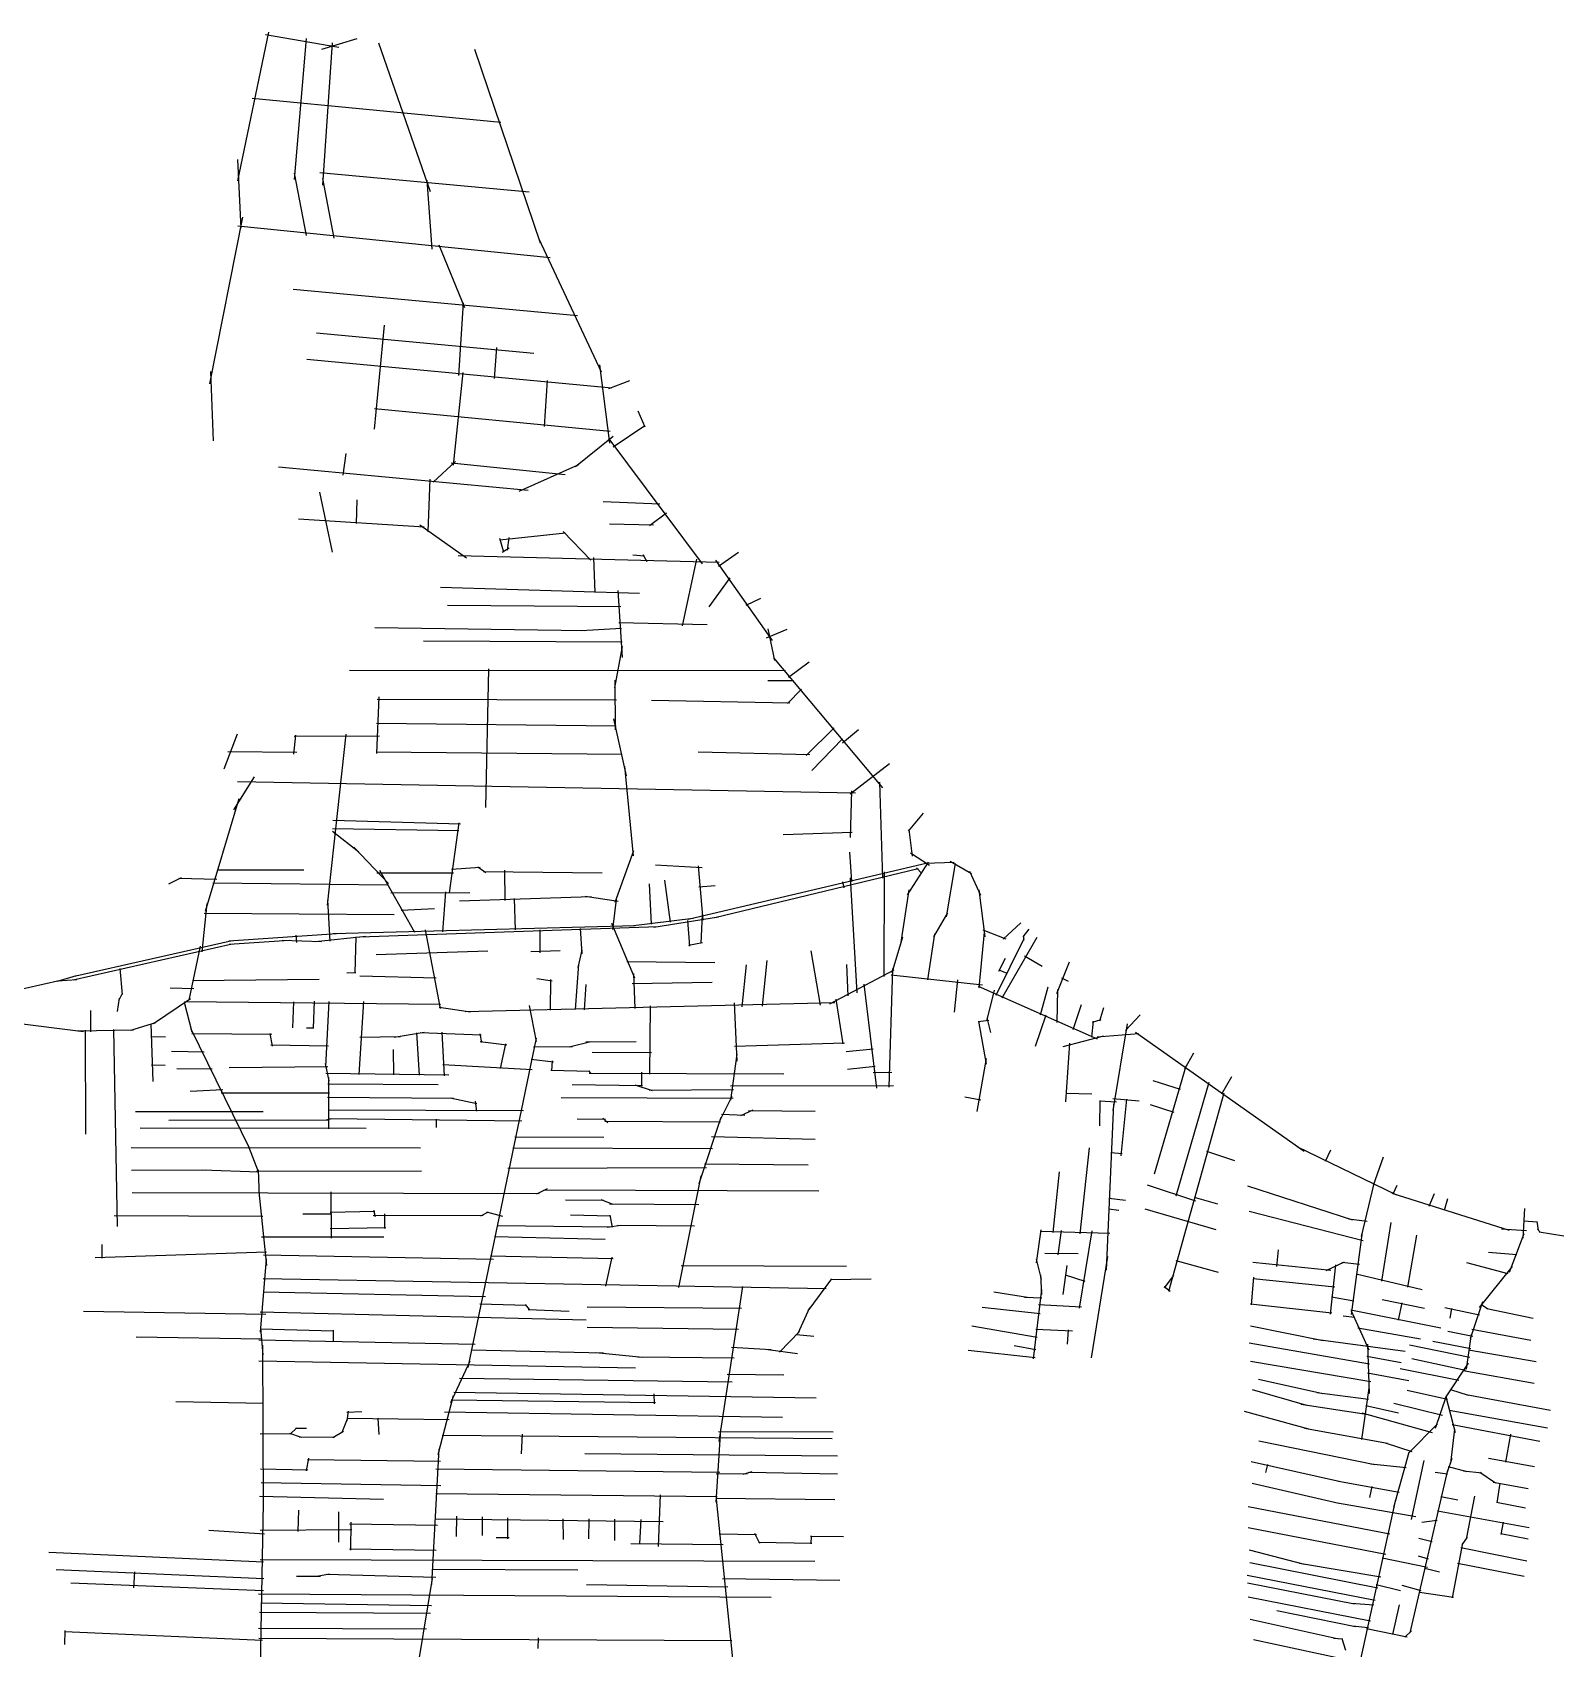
# Model space of a CAD drawing. Header units: inches. Extents: x 723419 to 759401, y 6910722 to 6968430.
# Drawn here: x 755512 to 759401, y 6960574 to 6964678 of the extents above; entities that cross this region are included whole.
import ezdxf

# ---------------------------------------------------------------- set-up
doc = ezdxf.new("R2010")
doc.units = ezdxf.units.IN
doc.header["$MEASUREMENT"] = 0

msp = doc.modelspace()

# ---------------------------------------------------------------- linework, layer by layer
for points in [[(756033.6457, 6964300.3118), (756113.1899, 6964677.7587)], [(756104.1606, 6964672.1858), (756290.5808, 6964639.9033)], [(756178.2716, 6964303.6978), (756208.4113, 6964662.2787)], [(756247.6071, 6964634.6387), (756337.3959, 6964661.9217)], [(756250.2353, 6964289.2886), (756274.8386, 6964651.4917)], [(756391.1979, 6964650.9753), (756522.2548, 6964273.7154)], [(756635.1843, 6964635.0568), (756802.0048, 6964143.5805)], [(756070.4527, 6964510.7284), (756701.7139, 6964450.0507)], [(756032.9518, 6964355.0196), (756042.056, 6964180.723)], [(756177.2072, 6964319.7782), (756207.8921, 6964161.9238)], [(756242.0439, 6964321.766), (756773.8875, 6964273.018)], [(756248.8831, 6964306.8841), (756277.6898, 6964155.214)], [(756513.7925, 6964302.8181), (756526.5494, 6964127.545)], [(755962.8644, 6963785.4849), (756046.4401, 6964208.8445)], [(756033.9202, 6964186.1991), (756827.1702, 6964105.7678)], [(756544.7415, 6964137.7961), (756609.7908, 6963979.2279)], [(756798.048, 6964153.1991), (756957.118, 6963816.0638)], [(756174.7663, 6964025.8317), (756896.8728, 6963958.5526)], [(756595.2657, 6963806.8165), (756607.5502, 6963990.7755)], [(756381.3666, 6963670.0591), (756406.8579, 6963934.2738)], [(756233.4859, 6963914.6708), (756785.5142, 6963863.24)], [(756685.5451, 6963798.4822), (756691.8194, 6963877.2309)], [(755964.5706, 6963817.009), (755971.3909, 6963640.6444)], [(756209.3124, 6963847.8952), (756983.7712, 6963774.8151)], [(756581.5222, 6963578.5723), (756606.4365, 6963814.2705)], [(756952.8902, 6963833.4051), (756978.2915, 6963635.0379)], [(756812.8338, 6963676.9733), (756820.0898, 6963793.3877)], [(756975.88, 6963773.5394), (757029.5888, 6963793.7043)], [(756381.5489, 6963722.3998), (756979.4453, 6963665.5098)], [(757050.175, 6963716.512), (757067.5235, 6963676.3393)], [(756891.7922, 6963575.4), (756987.3889, 6963652.5369)], [(756976.0302, 6963645.6908), (757213.3199, 6963328.6576)], [(756987.2744, 6963625.5884), (757067.6476, 6963679.1179)], [(756301.3084, 6963553.6222), (756308.9456, 6963608.1994)], [(756137.5846, 6963574.5631), (756771.2374, 6963515.3889)], [(756530.4403, 6963535.7795), (756586.8662, 6963588.326)], [(756576.2484, 6963584.4627), (756865.0424, 6963555.171)], [(756748.6212, 6963512.6663), (756900.2644, 6963580.1241)], [(756517.036, 6963409.3504), (756522.8767, 6963542.8703)], [(756241.5162, 6963510.4392), (756273.7925, 6963357.73)], [(756335.0104, 6963430.3778), (756336.866, 6963490.4236)], [(756962.0409, 6963486.3598), (757105.7703, 6963480.7061)], [(756188.4609, 6963442.6099), (756507.5308, 6963422.5933)], [(757079.7711, 6963425.5944), (757123.0289, 6963457.4262)], [(756496.5757, 6963427.6784), (756614.5562, 6963343.1691)], [(756699.0002, 6963389.1909), (756866.3766, 6963407.3404)], [(756860.4555, 6963410.298), (756930.1243, 6963337.5407)], [(756977.6416, 6963429.8109), (757089.4778, 6963427.2808)], [(756698.2549, 6963393.6581), (756708.688, 6963358.6657)], [(756704.9617, 6963358.1693), (756723.3913, 6963368.8094)], [(756718.6245, 6963362.6364), (756722.848, 6963394.8989)], [(757254.8559, 6963322.5986), (757305.1471, 6963357.9393)], [(756593.2995, 6963349.3744), (757256.131, 6963332.3022)], [(756937.1741, 6963344.7781), (756940.3718, 6963255.5162)], [(757037.4165, 6963350.9949), (757067.0476, 6963348.7605)], [(757062.5135, 6963351.7381), (757072.7779, 6963333.9593)], [(757162.98, 6963170.7034), (757200.0687, 6963340.5193)], [(757247.0776, 6963337.8567), (757390.8976, 6963133.3648)], [(757231.3125, 6963219.2531), (757283.9465, 6963293.0558)], [(756549.1602, 6963268.8554), (757053.766, 6963253.7627)], [(756999.3254, 6963260.316), (757009.9261, 6963090.4521)], [(757325.1273, 6963223.4935), (757361.9127, 6963240.7873)], [(756566.7496, 6963223.0425), (757006.2912, 6963219.5239)], [(756382.0559, 6963166.3698), (756914.3892, 6963158.8276)], [(756905.805, 6963158.6577), (757008.7028, 6963165.3393)], [(757001.7188, 6963179.3146), (757225.74, 6963173.8451)], [(757376.7156, 6963140.2231), (757428.9484, 6963162.805)], [(757379.7872, 6963163.0468), (757396.5262, 6963082.6255)], [(756505.7695, 6963132.6542), (757009.7669, 6963130.2948)], [(756991.0733, 6963013.4065), (757010.5502, 6963118.1308)], [(757394.1523, 6963089.416), (757671.195728, 6962759.47514)], [(757432.083, 6963040.1923), (757484.6186, 6963079.3011)], [(756317.3094, 6963058.6265), (757424.7741, 6963057.3394)], [(756663.611, 6962709.6724), (756671.4857, 6963061.7863)], [(756991.6881, 6963033.0997), (756992.305, 6962906.7508)], [(757379.937, 6963032.3309), (757444.868, 6963031.6586)], [(756387.0964, 6962846.9047), (756393.2443, 6962990.6263)], [(757429.9764, 6962973.4544), (757465.8829, 6963009.6643)], [(756388.192, 6962984.6868), (756995.4688, 6962983.1429)], [(757084.7414, 6962982.5103), (757435.7158, 6962975.1321)], [(756386.0066, 6962923.7729), (756994.9565, 6962916.6124)], [(756988.1091, 6962935.1274), (757020.6022, 6962790.324)], [(757477.5279, 6962841.9945), (757548.4913, 6962912.1149)], [(757569.6464, 6962874.2119), (757610.1401, 6962907.3193)], [(755999.0484, 6962807.4729), (756033.1141, 6962896.3571)], [(756176.4688, 6962845.2953), (756181.2005, 6962893.0469)], [(756177.4155, 6962890.683), (756394.1041, 6962891.1549)], [(756261.9479, 6962461.527), (756308.9428, 6962895.4103)], [(757491.6002, 6962803.248), (757569.8459, 6962884.0885)], [(756008.9845, 6962851.4422), (756183.5656, 6962850.0232)], [(756385.1413, 6962851.2583), (757009.8172, 6962845.3202)], [(757202.7958, 6962851.1074), (757487.0423, 6962844.3715)], [(756023.674663, 6962703.95236), (756076.441853, 6962787.27629)], [(757016.2859, 6962814.5991), (757038.1317, 6962586.8205)], [(757589.4616, 6962744.383), (757688.9415, 6962821.0426)], [(756033.446975, 6962776.03148), (757602.827258, 6962747.00001)], [(757589.8198, 6962633.2565), (757593.1678, 6962751.5215)], [(757663.631298, 6962773.51244), (757670.82798, 6962530.30695)], [(755951.797079, 6962446.70485), (756037.415733, 6962732.37514)], [(756275.320723, 6962677.47399), (756599.6082, 6962668.4836)], [(756571.4389, 6962492.5508), (756595.8855, 6962670.8351)], [(757737.301, 6962649.4088), (757775.2579, 6962695.5841)], [(756274.659263, 6962656.63801), (756595.542, 6962650.8768)], [(756274.659263, 6962649.36195), (756341.2545, 6962597.0151)], [(757418.771968, 6962641.46872), (757593.754868, 6962647.15742)], [(757737.7725, 6962654.1205), (757746.3585, 6962585.8326)], [(756328.8237, 6962608.5501), (756416.44551, 6962516.34103)], [(756992.370919, 6962468.9621), (757040.113, 6962600.1841)], [(757587.373045, 6962596.413), (757592.889465, 6962522.04837)], [(757742.07876, 6962594.75903), (757790.338857, 6962563.32647)], [(755981.5602, 6962551.4709), (756201.9243, 6962551.492)], [(756386.9472, 6962544.0694), (756582.0442, 6962544.0686)], [(756393.480015, 6962550.29433), (756482.831631, 6962392.99684)], [(756576.5277, 6962552.6771), (756649.0815, 6962558.1344)], [(756643.4478, 6962558.9872), (756663.9334, 6962544.8316)], [(756657.9584, 6962546.7076), (756959.7019, 6962543.4019)], [(756711.1915, 6962550.8687), (756712.2216, 6962473.613)], [(757094.7158, 6962563.9992), (757213.5717, 6962557.4662)], [(757177.39582, 6962426.38367), (757789.235542, 6962569.73557)], [(757202.966091, 6962561.11291), (757214.652989, 6962423.51032)], [(757244.986537, 6962430.19404), (757761.649146, 6962555.14906)], [(757675.272988, 6962280.75145), (757676.331324, 6962546.60532)], [(757734.776245, 6962487.92007), (757787.640101, 6962571.10523)], [(757757.636291, 6962556.81771), (757770.812568, 6962541.89518)], [(757778.416708, 6962568.60756), (757853.029357, 6962570.83007)], [(757833.3998, 6962432.3744), (757856.6069, 6962567.737)], [(757843.398504, 6962573.68757), (757897.267779, 6962542.04334)], [(757891.976102, 6962547.86419), (757919.783865, 6962486.79823)], [(755859.1501, 6962515.9923), (755890.8974, 6962532.0519)], [(755884.3109, 6962530.209), (755981.0003, 6962527.3126)], [(755970.2509, 6962518.0582), (756414.8048, 6962512.9228)], [(756554.454391, 6962393.9508), (756562.2802, 6962495.1124)], [(757079.0545, 6962516.0023), (757083.378279, 6962413.66184)], [(757117.3415, 6962525.4129), (757132.32331, 6962418.86247)], [(757204.987259, 6962508.01027), (757245.992559, 6962511.27637)], [(757569.422907, 6962520.83485), (757572.756664, 6962505.59482)], [(757588.90296, 6962530.94122), (757606.1414, 6962238.6669)], [(757718.0207, 6962361.4442), (757739.062504, 6962500.62009)], [(757915.762191, 6962500.45076), (757931.2629, 6962381.2143)], [(755943.242243, 6962343.31591), (755955.924588, 6962466.23114)], [(756262.078, 6962474.6841), (756267.3485, 6962370.0092)], [(756422.4059, 6962493.0082), (756623.2637, 6962493.82)], [(756597.0413, 6962472.4138), (756931.7235, 6962483.5899)], [(756735.6328, 6962478.301), (756738.536092, 6962399.29032)], [(756915.7319, 6962484.4098), (756999.5846, 6962472.0998)], [(756986.283444, 6962399.83735), (756996.319544, 6962483.19525)], [(755948.673029, 6962441.19688), (756431.168929, 6962438.05118)], [(756448.612394, 6962448.86241), (756533.449294, 6962453.41171)], [(756982.8496, 6962416.13921), (757041.178938, 6962277.38195)], [(757032.482302, 6962409.44876), (757190.133474, 6962428.74377)], [(757090.711655, 6962406.06113), (757254.42292, 6962432.28139)], [(757176.0645, 6962422.3363), (757181.0014, 6962357.7918)], [(757210.954774, 6962365.30598), (757214.335488, 6962437.16285)], [(757801.5678, 6962381.1802), (757837.3922, 6962442.2694)], [(757977.9909, 6962375.0812), (758022.2569, 6962417.1096)], [(755614.793858, 6962280.72427), (756019.887736, 6962372.22079)], [(756010.979336, 6962371.02259), (756296.942539, 6962390.80626)], [(756012.468695, 6962362.97193), (756164.82865, 6962372.80452)], [(756146.340853, 6962372.60609), (756246.485845, 6962369.59314)], [(756180.966392, 6962385.74473), (756183.083063, 6962367.22386)], [(756230.948742, 6962369.18031), (756358.982494, 6962382.94139)], [(756276.357914, 6962389.69501), (757042.91859, 6962410.21683)], [(756331.7692, 6962289.2689), (756334.5328, 6962381.1659)], [(756343.635816, 6962381.65125), (757101.429617, 6962407.44682)], [(756509.459384, 6962398.73469), (756548.1076, 6962198.9485)], [(756800.581008, 6962398.89344), (756800.7133, 6962340.94958)], [(756903.686594, 6962402.08471), (756907.2745, 6962338.4713)], [(757695.8425, 6962290.7651), (757722.5623, 6962381.6348)], [(757786.2901, 6962272.1195), (757804.4466, 6962388.836)], [(757916.5816, 6962251.6157), (757930.0677, 6962392.862)], [(757926.4063, 6962398.7661), (757984.7294, 6962376.4744)], [(757959.4506, 6962233.483), (758030.8225, 6962377.2853)], [(757975.3856, 6962226.4631), (758064.1096, 6962380.1294)], [(758028.0532, 6962381.604), (758043.5634, 6962400.978)], [(758029.1228, 6962383.8754), (758029.5237, 6962372.1173)], [(755616.137723, 6962271.64915), (756019.671108, 6962363.88474)], [(755910.7793, 6962220.8289), (755939.348409, 6962357.14321)], [(756385.022286, 6962336.17053), (756669.344105, 6962345.72201)], [(756778.110416, 6962344.14037), (756852.785616, 6962346.85147)], [(756898.7638, 6962303.2115), (756908.3539, 6962347.7149)], [(757178.8663, 6962359.9254), (757214.2306, 6962367.1265)], [(757489.2364, 6962345.6646), (757512.553, 6962207.4946)], [(758031.7704, 6962333.1679), (758076.7591, 6962307.0923)], [(755734.322374, 6962301.13301), (755740.6548, 6962235.1659)], [(756310.598, 6962290.1459), (756333.305, 6962290.8036)], [(756891.842, 6962196.3677), (756900.2815, 6962312.1081)], [(757021.998537, 6962318.38834), (757245.601737, 6962315.96394)], [(757314.8344, 6962203.7251), (757325.4701, 6962310.3176)], [(757366.0962, 6962204.9027), (757378.1486, 6962321.5392)], [(757537.8137, 6962211.3564), (757700.4754, 6962297.2898)], [(757579.9985, 6962311.0008), (757583.3594, 6962231.2658)], [(757688.1419, 6961999.4516), (757697.4265, 6962300.9366)], [(757966.2555, 6962297.2755), (757987.3271, 6962288.8336)], [(757966.6351, 6962294.4299), (757983.1513, 6962327.0589)], [(758114.0135, 6962237.6964), (758145.9202, 6962318.144)], [(755448.93071, 6962240.43862), (755584.093861, 6962270.82828)], [(755575.693888, 6962269.66305), (755625.08617, 6962272.95609)], [(755576.18213, 6962268.5163), (755624.534585, 6962283.27277)], [(755862.2547, 6962251.4353), (755922.0723, 6962249.7871)], [(755918.819981, 6962270.58529), (756240.910381, 6962274.13649)], [(756344.0822, 6962282.2785), (756538.0041, 6962276.8865)], [(756793.1221, 6962275.3985), (756832.2373, 6962269.88)], [(756828.4147, 6962194.7728), (756829.0929, 6962272.7924)], [(756914.2563, 6962195.9585), (756918.5605, 6962260.4628)], [(757035.519, 6962262.9631), (757238.5086, 6962266.4917)], [(757038.865235, 6962288.56197), (757042.5391, 6962199.5291)], [(757623.6332, 6962261.2266), (757656.2234, 6961997.4138)], [(757693.0858, 6962285.058), (757924.8665, 6962259.0529)], [(757854.3078, 6962190.3576), (757862.5473, 6962271.8713)], [(757914.4457, 6962256.3056), (758216.2129, 6962121.9698)], [(758072.8515, 6962183.098), (758091.9404, 6962254.6285)], [(758125.7437, 6962277.1609), (758142.6261, 6962268.6823)], [(755728.4217, 6962191.3309), (755733.3464, 6962225.9152)], [(755731.5424, 6962219.3691), (755740.9416, 6962238.2486)], [(755820.168151, 6962160.94645), (755913.9502, 6962224.5294)], [(755897.7753, 6962215.3845), (755917.0076, 6962139.6175)], [(755898.8583, 6962216.9124), (756548.3884, 6962209.9495)], [(756173.3168, 6962150.2702), (756175.9653, 6962216.4056)], [(756226.1945, 6962149.4141), (756229.0127, 6962217.4865)], [(756257.6096, 6962052.2539), (756265.7477, 6962216.7198)], [(756342.3197, 6962031.8211), (756353.7908, 6962216.7941)], [(756611.0511, 6962191.9994), (757550.3825, 6962214.1375)], [(757294.5217, 6962213.8228), (757301.1078, 6962065.6585)], [(757552.7441, 6962223.0233), (757570.8011, 6962109.19)], [(757936.9166, 6962170.4023), (757955.6105, 6962245.7893)], [(758114.5013, 6962163.4822), (758116.2354, 6962247.5823)], [(758155.3051, 6962145.8167), (758176.713, 6962209.5851)], [(755660.444165, 6962140.23747), (755661.1455, 6962193.9191)], [(756545.2485, 6962202.6784), (756625.16, 6962191.1469)], [(756773.6294, 6962206.7865), (756791.9929, 6962115.0699)], [(757080.5371, 6962032.1836), (757081.9776, 6962206.1229)], [(757913.7221, 6962166.0611), (757941.5145, 6962169.8302)], [(757915.1118, 6962167.4497), (757934.1681, 6962057.7466)], [(757936.3531, 6962175.1865), (757945.2859, 6962138.2881)], [(758059.8163, 6962103.5806), (758086.8854, 6962183.4152)], [(758202.6632, 6962126.189), (758206.7988, 6962167.5393)], [(758204.8884, 6962164.927), (758226.3044, 6962170.9554)], [(758222.9863, 6962167.8407), (758233.0281, 6962201.9963)], [(758288.0047, 6962143.6692), (758325.8393, 6962183.4902)], [(755460.340171, 6962163.91644), (755642.452463, 6962141.18997)], [(755627.837213, 6962142.22426), (755769.469225, 6962145.08999)], [(755646.685804, 6962144.25914), (755647.5037, 6961880.3244)], [(755718.263677, 6962145.71965), (755727.5921, 6961645.9256)], [(755762.404468, 6962144.00288), (755826.029668, 6962163.98138)], [(755812.9486, 6962128.1079), (755850.5657, 6962127.3143)], [(755813.3635, 6962160.6868), (755818.5248, 6962014.0136)], [(755914.4568, 6962147.5015), (756063.7681, 6961843.6188)], [(755917.0446, 6962136.0068), (756120.2086, 6962134.2806)], [(756115.2207, 6962136.1978), (756121.3595, 6962103.6069)], [(756208.0861, 6962149.938), (756227.3641, 6962150.0186)], [(756344.0022, 6962126.907), (756447.0671, 6962128.1305)], [(756431.3187, 6962126.7318), (756507.0863, 6962139.1465)], [(756488.0945, 6962137.6216), (756494.1488, 6962029.9516)], [(756496.9371, 6962138.6219), (756652.0468, 6962132.5183)], [(756552.4299, 6962138.9854), (756557.8803, 6962028.5006)], [(756648.8971, 6962134.7916), (756652.7465, 6962112.9341)], [(758130.0898, 6962102.9482), (758233.3409, 6962130.2639)], [(758216.3447, 6962127.5748), (758322.1972, 6962135.9319)], [(758257.1117, 6961940.3585), (758293.3413, 6962160.0843)], [(758313.9262, 6962139.2006), (758742.3724, 6961837.2191)], [(755865.9687, 6962090.7645), (755948.3199, 6962089.4961)], [(756117.7145, 6962106.6742), (756264.5546, 6962104.1222)], [(756428.2903, 6962094.8387), (756429.7648, 6962031.0711)], [(756618.864324, 6961287.77964), (756792.336, 6962124.1946)], [(756649.7718, 6962115.3821), (756717.2986, 6962106.7773)], [(756701.5044, 6962046.8596), (756714.3715, 6962109.8563)], [(756785.1392, 6962102.1444), (756883.997, 6962102.8496)], [(756875.1683, 6962101.5767), (756930.5288, 6962115.6892)], [(756917.9373, 6962114.4294), (757045.6779, 6962115.5789)], [(756933.5209, 6962088.5348), (757084.5657, 6962087.9592)], [(757295.2411, 6962103.4711), (757575.0742, 6962112.1905)], [(757579.0501, 6962090.3269), (757647.8461, 6962097.1315)], [(758136.5985, 6961962.4015), (758146.6707, 6962110.9391)], [(758438.6402, 6962045.6845), (758461.9229, 6962086.9233)], [(755814.84, 6962056.4094), (755849.4119, 6962055.2479)], [(755879.3034, 6962046.9117), (755969.2049, 6962045.9333)], [(756012.3412, 6962049.5426), (756262.6234, 6962052.3094)], [(756256.0644, 6962059.7773), (756265.1195, 6962015.6905)], [(756554.4581, 6962057.4212), (756781.2776, 6962044.7923)], [(756778.6312, 6962070.5356), (756835.7254, 6962063.5182)], [(756831.1509, 6962041.2006), (756833.4385, 6962066.3416)], [(757286.38, 6961966.3968), (757302.1148, 6962083.4591)], [(757582.1522, 6962044.8302), (757652.6066, 6962052.7614)], [(757911.5469, 6961937.7366), (757935.4091, 6962071.9095)], [(758362.3278, 6961779.6588), (758442.032, 6962053.5649)], [(756257.1374, 6962035.231), (756570.0422, 6962030.6272)], [(756262.4125, 6962008.2161), (756542.3942, 6962006.2002)], [(756264.3137, 6962024.3238), (756264.7258, 6961893.8966)], [(756828.9983, 6962042.9483), (756927.9044, 6962039.9567)], [(756882.8135, 6962005.9159), (757061.7173, 6962004.1286)], [(756924.2369, 6962041.1783), (756930.1966, 6962033.8485)], [(756926.3763, 6962035.3756), (757420.4811, 6962033.7807)], [(757041.8628, 6962005.5266), (757086.2908, 6961990.7772)], [(757060.343, 6962002.0282), (757060.4243, 6962037.248)], [(757284.8259, 6962002.7716), (757699.0722, 6962003.7443)], [(757647.6581, 6962037.0637), (757694.7826, 6962037.3282)], [(758357.9385, 6962016.7697), (758427.3176, 6961994.424)], [(758416.7902, 6961723.3543), (758500.9805, 6962011.9476)], [(758533.2726, 6961982.7416), (758558.0881, 6962026.9608)], [(755912.7675, 6961989.7576), (755995.6387, 6961993.5379)], [(755992.1474, 6961984.7364), (756266.9176, 6961985.27)], [(756261.4956, 6961974.167), (756582.1192, 6961971.265)], [(756573.5735, 6961972.2585), (756640.7018, 6961957.974)], [(756636.902, 6961963.5792), (756640.5206, 6961938.9887)], [(756855.1383, 6961973.0179), (757292.266, 6961971.8586)], [(757078.4125, 6961992.0727), (757292.6452, 6961993.311)], [(757258.0199, 6961913.9476), (757289.5936, 6961976.8047)], [(757880.0026, 6961975.3213), (757921.2533, 6961967.6425)], [(758136.7959, 6961984.6913), (758203.1029, 6961982.7593)], [(758222.5391, 6961964.571), (758265.1235, 6961961.9779)], [(758223.3016, 6961901.7305), (758224.218, 6961965.6387)], [(758256.0119, 6961970.4467), (758322.9474, 6961964.6958)], [(758277.4715, 6961825.484), (758291.6773, 6961969.1172)], [(758398.151, 6961481.4614), (758538.7009, 6961985.1046)], [(755774.4886, 6961937.405), (756098.1168, 6961937.6787)], [(756258.041, 6961916.341), (756272.4439, 6961920.2818)], [(756263.1306, 6961941.985), (756759.3634, 6961939.9965)], [(756960.7052, 6961921.0225), (756973.7286, 6961909.0286)], [(757205.7267, 6961755.0474), (757261.893, 6961923.6293)], [(757262.5646, 6961931.0988), (757321.8284, 6961928.7028)], [(757311.6636, 6961927.3612), (757342.9259, 6961942.4063)], [(757331.2459, 6961940.5647), (757500.0088, 6961938.9216)], [(758240.0038, 6961535.2787), (758258.9698, 6961957.3238)], [(758351.3482, 6961955.8964), (758411.1126, 6961935.8012)], [(755786.1436, 6961896.6415), (756360.1125, 6961895.6913)], [(755858.9816, 6961915.9972), (756262.7771, 6961916.9071)], [(756267.5572, 6961919.5964), (756754.9753, 6961914.442)], [(756538.415, 6961897.0519), (756538.4153, 6961918.2214)], [(756896.0975, 6961918.9813), (756967.3447, 6961918.4706)], [(756965.8123, 6961913.3668), (757260.1674, 6961911.3163)], [(755762.9177, 6961846.4521), (756497.9253, 6961845.9365)], [(756061.4017, 6961849.0308), (756085.9332, 6961785.5374)], [(756732.7443, 6961845.9003), (757239.4678, 6961844.2434)], [(756737.5636, 6961873.1511), (756963.2137, 6961872.8254)], [(757237.0647, 6961874.4265), (757500.2743, 6961867.5382)], [(758173.1397, 6961627.4608), (758196.9063, 6961845.2781)], [(758722.9934, 6961848.965), (758976.1256, 6961726.184)], [(758795.811, 6961811.7125), (758809.8527, 6961840.0248)], [(757219.006, 6961805.3075), (757482.7175, 6961802.4105)], [(758250.9916, 6961833.461), (758279.8547, 6961831.5332)], [(758493.739, 6961837.3859), (758564.7584, 6961813.2769)], [(758917.8129, 6961750.3101), (758943.7252, 6961822.86)], [(755763.7671, 6961788.7464), (755953.1845, 6961789.5573)], [(755944.1022, 6961789.6994), (756087.6591, 6961784.3824)], [(756081.7088, 6961786.5049), (756500.7219, 6961786.793)], [(756085.4254, 6961789.7643), (756088.2249, 6961721.1721)], [(756719.4837, 6961793.7346), (757224.137, 6961795.8011)], [(757154.3352, 6961491.0766), (757210.754, 6961774.0582)], [(758104.9818, 6961630.8137), (758120.542, 6961784.5631)], [(755765.6569, 6961731.9778), (756799.4625, 6961729.8229)], [(756087.1836, 6961733.7332), (756107.2335, 6961546.5921)], [(756270.1957, 6961734.035), (756270.6976, 6961616.4489)], [(756793.5861, 6961728.8253), (756820.1276, 6961741.9489)], [(756811.4796, 6961739.0323), (757509.5672, 6961736.1268)], [(758245.5844, 6961717.7806), (758288.592, 6961712.2307)], [(758343.3556, 6961751.5516), (758465.9095, 6961711.341)], [(758462.4258, 6961720.671), (758522.2077, 6961703.5425)], [(758598.3669, 6961748.8878), (758864.7165, 6961662.7631)], [(758887.9197, 6961620.4963), (758919.4033, 6961755.2429)], [(758964.894105, 6961730.47229), (759262.5174, 6961636.1267)], [(758967.941, 6961728.4716), (758977.8669, 6961751.0029)], [(759059.4427, 6961697.5781), (759072.7317, 6961729.8157)], [(759098.1724, 6961687.6183), (759106.4781, 6961717.1477)], [(756199.1062, 6961678.2623), (756272.6508, 6961678.3578)], [(756268.262, 6961682.1047), (756382.2483, 6961684.7802)], [(756377.5146, 6961673.63), (756657.1523, 6961674.5676)], [(756378.2754, 6961686.9764), (756382.9244, 6961671.0959)], [(756406.1383, 6961678.3139), (756406.4493, 6961640.3617)], [(756651.0174, 6961673.0724), (756670.9185, 6961682.9411)], [(756665.831, 6961682.6421), (756706.5311, 6961672.1749)], [(756865.9742, 6961713.7497), (756962.7015, 6961712.6509)], [(756879.061, 6961675.7213), (756980.68, 6961672.7533)], [(756955.618, 6961714.3594), (756986.0283, 6961702.1548)], [(756978.3341, 6961703.6194), (757204.7728, 6961701.8776)], [(756978.7072, 6961674.3868), (756984.8525, 6961644.3354)], [(758245.2668, 6961690.4232), (758271.5088, 6961687.3425)], [(758337.7156, 6961691.004), (758517.6212, 6961637.8393)], [(758602.3466, 6961684.6482), (758891.8812, 6961610.5772)], [(759298.1254, 6961616.111), (759302.2591, 6961691.09)], [(755719.8503, 6961673.4364), (756097.7479, 6961671.6262)], [(756268.5202, 6961640.9578), (756410.0068, 6961643.4459)], [(756693.0233, 6961648.0809), (756980.1164, 6961645.1142)], [(756972.0862, 6961644.2382), (757006.9017, 6961649.4929)], [(756998.923, 6961649.1306), (757193.5303, 6961647.3506)], [(758061.9744, 6961553.5649), (758073.9627, 6961637.4183)], [(758071.175, 6961634.0753), (758248.199, 6961628.7815)], [(758116.8837, 6961574.0027), (758126.1372, 6961635.2599)], [(758171.0734, 6961438.6775), (758203.6114, 6961634.5917)], [(758854.2525, 6961665.0288), (758901.6899, 6961659.626)], [(758939.4028, 6961506.6251), (758963.116, 6961656.3369)], [(759243.4415, 6961639.9393), (759306.3917, 6961635.491)], [(759299.2712, 6961659.9694), (759334.2605, 6961657.5689)], [(759333.2997, 6961658.3691), (759335.9417, 6961636.8462)], [(759334.5991, 6961639.2039), (759341.5648, 6961631.2828)], [(755689.611, 6961565.1379), (755689.6115, 6961600.1452)], [(756094.4094, 6961619.5541), (756404.6753, 6961619.4082)], [(756686.0355, 6961620.09), (756967.248, 6961613.7048)], [(758861.847, 6961422.1713), (758889.7724, 6961631.4376)], [(759005.6086, 6961491.7875), (759027.9111, 6961624.0256)], [(759263.1859, 6961529.5611), (759300.351, 6961627.8661)], [(759339.1628, 6961632.243), (759401.0543, 6961621.9213)], [(755672.1623, 6961567.4309), (756106.7893, 6961581.6538)], [(756091.7346, 6961377.0858), (756107.0691, 6961562.4676)], [(756098.9139, 6961574.1976), (756683.6749, 6961562.9374)], [(756675.8285, 6961571.542), (756987.2331, 6961564.6419)], [(756968.7404, 6961494.4216), (756984.2746, 6961567.8449)], [(758061.6957, 6961563.0367), (758073.9613, 6961512.056)], [(758083.5349, 6961577.8555), (758167.7744, 6961577.0846)], [(758202.0639, 6961312.3263), (758243.4633, 6961569.2718)], [(758416.4039, 6961559.1226), (758523.3657, 6961529.7136)], [(758611.6107, 6961554.8238), (758809.6634, 6961535.2037)], [(758672.7559, 6961544.2994), (758676.7447, 6961586.661)], [(758797.9396, 6961534.2538), (758844.0427, 6961556.1015)], [(758837.7054, 6961555.31), (758882.5407, 6961549.7686)], [(759154.4207, 6961554.7879), (759259.3786, 6961526.5001)], [(759209.8889, 6961580.4775), (759282.3141, 6961574.5286)], [(756098.0469, 6961513.9479), (757528.3578, 6961488.1421)], [(757159.7572, 6961546.639), (757579.5259, 6961544.8936)], [(757482.4211, 6961431.4179), (757542.2213, 6961512.8626)], [(757539.2933, 6961511.2957), (757642.5733, 6961513.2268)], [(758072.5543, 6961522.8461), (758075.3416, 6961472.9796)], [(758129.6082, 6961473.479), (758140.3377, 6961546.9947)], [(758135.0824, 6961523.1458), (758185.2219, 6961506.9547)], [(758387.3503, 6961490.4118), (758411.0596, 6961521.2115)], [(758608.0304, 6961446.6134), (758614.5358, 6961517.114)], [(758612.5519, 6961513.8754), (758819.9309, 6961492.3629)], [(758808.6721, 6961423.6124), (758822.1774, 6961548.5435)], [(758873.6699, 6961525.9531), (759041.8719, 6961485.7445)], [(759187.0307, 6961439.9164), (759271.0235, 6961544.3861)], [(756098.1351, 6961479.807), (756662.7527, 6961468.0938)], [(757256.777822, 6961099.49926), (757316.1231, 6961493.5857)], [(757954.2709, 6961480.0927), (758044.7843, 6961465.6825)], [(758054.7567, 6961309.7832), (758075.5974, 6961486.2366)], [(758386.8237, 6961493.8339), (758401.3122, 6961481.4614)], [(755641.958625, 6961430.63748), (756105.238695, 6961423.35252)], [(756090.5481, 6961428.75185), (756918.5087, 6961409.15415)], [(756648.912663, 6961449.37651), (756767.319263, 6961445.94331)], [(756763.901963, 6961448.02471), (756775.109863, 6961433.85121)], [(756771.439863, 6961435.43711), (756875.333663, 6961430.84281)], [(756921.611167, 6961441.59521), (757313.130067, 6961438.47601)], [(757456.9291, 6961374.6727), (757486.5962, 6961439.8885)], [(757924.321, 6961441.0333), (758071.627, 6961424.8492)], [(758032.139, 6961466.5693), (758075.6208, 6961465.0173)], [(758067.2297, 6961447.7195), (758176.1563, 6961441.7335)], [(758606.029, 6961449.1135), (758812.6751, 6961426.6125)], [(758811.2455, 6961467.3068), (758868.3497, 6961456.63)], [(758860.7061, 6961434.2526), (759089.2386, 6961388.2869)], [(758861.4924, 6961431.4098), (758906.2481, 6961332.5615)], [(758940.1221, 6961460.302), (759047.3609, 6961438.2432)], [(758981.7007, 6961407.6482), (758991.1997, 6961452.2426)], [(759099.1842, 6961439.868), (759187.0377, 6961421.3402)], [(759112.5901, 6961412.6468), (759117.4395, 6961437.8727)], [(759164.3519, 6961361.2151), (759195.7029, 6961455.4793)], [(759192.3416, 6961447.7758), (759208.3735, 6961436.8874)], [(759205.773, 6961437.869), (759323.7674, 6961413.1743)], [(756091.4878, 6961387.7423), (756097.4636, 6961319.7576)], [(756920.778404, 6961389.88738), (757305.486904, 6961384.97868)], [(757897.6677, 6961393.7297), (758064.2742, 6961364.9092)], [(758605.487649, 6961393.45688), (758789.962132, 6961356.07118)], [(758841.2554, 6961418.6842), (758871.107, 6961415.7923)], [(758878.5634, 6961388.5688), (759037.7984, 6961360.8815)], [(755775.696697, 6961365.47351), (756095.035997, 6961360.94671)], [(756087.138697, 6961358.23721), (756636.945797, 6961346.84221)], [(756090.481297, 6961385.89501), (756277.430597, 6961380.62541)], [(756275.757197, 6961382.52821), (756276.132497, 6961352.90631)], [(757409.2864, 6961326.8027), (757460.8371, 6961378.9663)], [(757452.8765, 6961371.8478), (757496.8595, 6961367.1413)], [(758061.0085, 6961385.2314), (758153.4481, 6961381.023)], [(758140.6145, 6961347.159), (758143.8231, 6961383.0268)], [(758602.0814, 6961350.1907), (758908.0891, 6961296.8859)], [(758765.038333, 6961360.51619), (758998.803467, 6961329.12596)], [(758902.891817, 6961347.03829), (758907.1574, 6961221.4088)], [(759009.6962, 6961345.4642), (759162.3325, 6961314.3767)], [(759068.3488, 6961354.6034), (759165.3097, 6961335.8716)], [(759106.5519, 6961379.9983), (759170.2042, 6961367.2605)], [(759154.5405, 6961283.3674), (759167.2087, 6961372.2353)], [(759167.5404, 6961385.146), (759317.7508, 6961357.5341)], [(756087.147774, 6961304.53662), (757043.9553, 6961287.03928)], [(756096.4603, 6961344.7926), (756098.7543, 6960927.9384)], [(756575.287362, 6961198.93238), (756623.944334, 6961304.50134)], [(756627.7442, 6961332.35651), (756962.9708, 6961325.13881)], [(756943.291, 6961326.10881), (757061.5012, 6961313.72211)], [(757049.9877, 6961314.46011), (757294.1838, 6961312.29971)], [(757287.3503, 6961338.9907), (757388.6833, 6961333.2274)], [(757374.0189, 6961334.3801), (757455.4146, 6961323.0187)], [(757888.9845, 6961332.0125), (758058.8173, 6961312.7822)], [(758005.7064, 6961343.4053), (758060.7244, 6961333.6508)], [(758901.5695, 6961316.4476), (758988.5809, 6961300.2148)], [(759015.8052, 6961310.5066), (759151.503, 6961280.8037)], [(759159.2318, 6961332.6026), (759331.47, 6961302.9033)], [(757276.8828, 6961271.1561), (757420.6255, 6961269.1535)], [(758605.576946, 6961303.58215), (758911.188946, 6961252.6233)], [(758902.6253, 6961273.8385), (759007.4332, 6961254.7381)], [(758985.7257, 6961285.2035), (759135.2108, 6961255.2985)], [(759101.1959, 6961210.603), (759159.5789, 6961298.4721)], [(759145.9067, 6961280.0919), (759325.7437, 6961248.3475)], [(756582.93904, 6961225.0853), (757502.41384, 6961210.8596)], [(756596.718655, 6961260.84501), (757289.11564, 6961251.08046)], [(758610.241371, 6961231.68711), (758747.526871, 6961191.87701)], [(758625.7653, 6961257.9815), (758789.3749, 6961221.5119)], [(758774.2097, 6961224.2615), (758905.3667, 6961207.4183)], [(758888.3028, 6961105.3099), (758907.1411, 6961235.291)], [(759003.9308, 6961229.9763), (759106.222, 6961207.7423)], [(759113.8887, 6961231.5962), (759158.2781, 6961217.655)], [(755876.715409, 6961201.08433), (756098.965854, 6961197.11557)], [(756542.902297, 6961066.7992), (756581.901958, 6961216.39492)], [(756575.88364, 6961205.6285), (757094.55084, 6961198.6931)], [(757090.10874, 6961221.2585), (757091.21914, 6961195.487)], [(758733.672913, 6961194.60921), (758905.433213, 6961168.27301)], [(758898.562, 6961191.4808), (758981.7066, 6961172.3446)], [(758969.5609, 6961197.5151), (759092.9054, 6961166.3844)], [(759075.651, 6961133.6196), (759103.770583, 6961216.12805)], [(759102.0006, 6961214.5413), (759125.2585, 6961122.5853)], [(759153.105, 6961218.9099), (759367.83, 6961179.8711)], [(756298.791261, 6961123.26191), (756312.860161, 6961157.77951)], [(756310.780761, 6961174.36501), (756349.235961, 6961176.23141)], [(756311.769361, 6961152.51591), (756314.736261, 6961177.10991)], [(756311.928561, 6961159.04291), (756571.026061, 6961155.35951)], [(756389.859561, 6961159.36811), (756392.012661, 6961117.66501)], [(756558.774903, 6961175.45984), (757417.340276, 6961162.10418)], [(758589.4486, 6961176.7144), (758752.9531, 6961131.7192)], [(758888.096948, 6961172.45704), (759066.6609, 6961122.453)], [(759006.0295, 6961069.1057), (759081.0206, 6961144.7092)], [(759110.4044, 6961179.0946), (759360.1421, 6961134.3229)], [(759118.2328, 6961143.4226), (759340.6945, 6961101.0993)], [(756090.610956, 6961119.42151), (756171.230761, 6961119.97961)], [(756165.623298, 6961120.97984), (756194.831761, 6961110.74601)], [(756166.777961, 6961118.53341), (756184.144761, 6961134.88671)], [(756180.693561, 6961133.88551), (756208.413661, 6961133.77411)], [(756189.599361, 6961111.63591), (756279.783361, 6961111.18451)], [(756275.058761, 6961109.86701), (756302.197361, 6961126.33621)], [(756553.125303, 6961115.56108), (757543.216048, 6961107.79834)], [(756754.328394, 6961068.97948), (756756.974233, 6961118.72125)], [(757248.8007, 6960945.5568), (757260.695893, 6961131.18428)], [(757254.376391, 6961125.70854), (757545.757891, 6961124.40534)], [(758627.014203, 6961101.98628), (758921.752898, 6961041.71468)], [(758742.5754, 6961133.9018), (758953.2877, 6961095.4669)], [(759114.3127, 6961044.7214), (759124.992, 6961131.578)], [(759254.0116, 6961047.3444), (759266.5722, 6961118.8284)], [(756527.103994, 6960737.24583), (756544.94356, 6961081.68513)], [(756915.07917, 6961069.47981), (757556.64267, 6961063.55931)], [(758947.9261, 6961096.885), (759015.6249, 6961074.2997)], [(758970.0013, 6960933.0713), (759008.4104, 6961073.1174)], [(756091.489551, 6961030.33998), (756211.982151, 6961028.35748)], [(756208.676551, 6961025.54958), (756214.461851, 6961057.42718)], [(756211.280951, 6961054.09068), (756548.443251, 6961050.18238)], [(756536.733632, 6961030.27424), (757258.206312, 6961021.91442)], [(757248.484751, 6961017.98172), (757328.234851, 6961018.96682)], [(757317.095251, 6961017.07152), (757340.167051, 6961023.57082)], [(757330.368851, 6961022.14432), (757557.024051, 6961017.45152)], [(758607.5895, 6961048.7989), (758834.1288, 6960998.2839)], [(758644.5898, 6961021.1435), (758649.6648, 6961041.2998)], [(758911.346419, 6961043.46977), (759001.207432, 6961033.69779)], [(759011.2059, 6960613.7172), (759106.5646, 6961026.8898)], [(759014.353942, 6960901.93172), (759046.4106, 6961051.3239)], [(759075.049, 6961022.2148), (759105.7784, 6961017.5665)], [(759104.8264, 6961020.7218), (759117.5601, 6961057.5669)], [(759107.7281, 6961036.3096), (759154.8354, 6961023.9001)], [(759147.0066, 6961025.3839), (759193.1781, 6961020.4621)], [(759188.0403, 6961021.8767), (759227.8586, 6960994.6299)], [(759209.888, 6961057.7193), (759326.8296, 6961036.5369)], [(756093.672149, 6960996.15296), (756549.280849, 6960987.98656)], [(758609.6678, 6960994.1828), (758830.1777, 6960943.0878)], [(758828.8334, 6960999.3626), (758983.3122, 6960971.1342)], [(758908.6535, 6960957.6521), (758914.6205, 6960985.5602)], [(759221.6497, 6960997.0578), (759310.6005, 6960980.4667)], [(759231.941, 6960943.8349), (759240.0401, 6960994.4165)], [(756086.4605, 6960250.8401), (756098.8565, 6960943.3643)], [(756089.41658, 6960960.92376), (756403.742209, 6960953.51541)], [(756536.838676, 6960968.19964), (757251.135476, 6960960.31244)], [(757102.543961, 6960833.06695), (757107.446161, 6960964.51615)], [(757247.693355, 6960956.25251), (757550.439355, 6960952.38091)], [(757248.7325, 6960953.2318), (757293.2633, 6960515.1488)], [(758600.2202, 6960935.2363), (758959.6328, 6960865.3453)], [(758806.7814, 6960187.6318), (758974.8933, 6960952.8019)], [(758826.324, 6960943.8501), (759025.598756, 6960909.86924)], [(759088.9643, 6960960.6756), (759132.1981, 6960952.0959)], [(759154.1153, 6960852.0698), (759175.3698, 6960961.2835)], [(759230.4562, 6960946.1279), (759304.2893, 6960931.8299)], [(756186.919482, 6960871.20745), (756188.903861, 6960925.18256)], [(756289.710312, 6960921.61068), (756290.107188, 6960844.61677)], [(756321.127781, 6960824.04779), (756321.542581, 6960894.70009)], [(756534.485203, 6960903.23091), (757114.394703, 6960897.08781)], [(756589.768919, 6960858.64667), (756590.099648, 6960910.24052)], [(756655.584154, 6960861.62323), (756655.584154, 6960908.58687)], [(756719.712005, 6960852.90619), (756719.745741, 6960905.94103)], [(756859.644458, 6960903.62592), (756860.305918, 6960851.37061)], [(756925.790424, 6960852.3628), (756926.451884, 6960903.62592)], [(756991.27493, 6960848.39404), (756991.60566, 6960902.63373)], [(757055.105787, 6960839.79507), (757058.082355, 6960901.64154)], [(759040.5115, 6960895.1179), (759079.3686, 6960899.8363)], [(759080.5601, 6960924.2306), (759313.7504, 6960881.9328)], [(759242.3492, 6960863.5518), (759247.8876, 6960895.3732)], [(755960.700279, 6960874.77933), (756101.591186, 6960865.65119)], [(756090.378181, 6960874.85579), (756323.490381, 6960876.88699)], [(756317.798381, 6960890.66309), (756541.261381, 6960887.59589)], [(756689.715473, 6960856.26541), (756723.449915, 6960856.26541)], [(757256.104503, 6960865.78986), (757351.556703, 6960863.73316)], [(757346.491203, 6960867.52956), (757359.154503, 6960841.74546)], [(757488.325403, 6960859.68126), (757571.921203, 6960858.88776)], [(757489.692203, 6960839.87366), (757490.473603, 6960860.75456)], [(758599.4396, 6960881.3691), (758949.4687, 6960813.8782)], [(759033.3534, 6960854.6924), (759067.2497, 6960845.8525)], [(759142.8708, 6960837.7879), (759156.7426, 6960856.6905)], [(759241.7558, 6960866.1212), (759310.981, 6960852.6809)], [(755554.388827, 6960819.34153), (756099.592027, 6960794.76943)], [(756317.974881, 6960827.19869), (756537.532381, 6960824.30049)], [(757031.687481, 6960840.77205), (757266.290081, 6960838.22835)], [(757356.147003, 6960843.96006), (757491.840403, 6960841.53246)], [(758602.4518, 6960824.5688), (758741.731, 6960788.5529)], [(759118.7355, 6960702.8229), (759144.6572, 6960842.0935)], [(759139.891, 6960831.093), (759307.4162, 6960797.2944)], [(755572.672927, 6960775.15523), (756099.985227, 6960751.97653)], [(756090.9159, 6960800.22974), (757499.496433, 6960795.74185)], [(756527.215224, 6960776.05801), (756897.225524, 6960774.14501)], [(758604.0791, 6960792.7359), (758928.9088, 6960728.3717)], [(758730.5092, 6960790.9081), (758936.2939, 6960756.713)], [(758940.3947, 6960804.1814), (759055.4483, 6960781.0007)], [(759031.6195, 6960809.4302), (759057.0132, 6960802.0842)], [(759048.6019, 6960778.1673), (759085.7441, 6960768.9249)], [(759131.5739, 6960791.2844), (759300.4834, 6960757.881)], [(755609.639227, 6960740.72223), (756099.664527, 6960721.17553)], [(755769.644272, 6960728.72904), (755772.422403, 6960769.21037)], [(756183.4397, 6960758.034), (756243.6609, 6960758.21)], [(756234.4437, 6960757.5999), (756266.6505, 6960763.5264)], [(756258.7505, 6960762.8274), (756536.5658, 6960755.6268)], [(756435.180945, 6960187.00803), (756528.671653, 6960751.74905)], [(756919.869697, 6960736.88616), (757278.328651, 6960730.57433)], [(757264.766, 6960751.8519), (757563.1507, 6960748.1507)], [(758597.0181, 6960760.4141), (758922.387, 6960696.8035)], [(758598.0026, 6960740.9847), (758870.0118, 6960688.0379)], [(758924.6779, 6960736.9461), (758986.3344, 6960721.4701)], [(758990.1008, 6960735.3502), (759037.9083, 6960721.5043)], [(756086.923394, 6960712.91956), (757388.595294, 6960704.52946)], [(756092.365979, 6960690.41059), (756525.576179, 6960683.77679)], [(758599.8511, 6960705.1205), (758910.2465, 6960644.6459)], [(758861.5666, 6960689.0336), (758918.6007, 6960684.8655)], [(759034.8114, 6960717.7673), (759121.3743, 6960704.7064)], [(756089.227652, 6960666.40523), (756523.022252, 6960663.99823)], [(758604.7954, 6960648.5444), (758826.2101, 6960599.3746)], [(758672.6973, 6960670.683), (758872.0086, 6960630.3066)], [(758966.8762, 6960609.6953), (758983.8053, 6960684.7966)], [(755593.889076, 6960617.50886), (756096.694776, 6960595.24246)], [(755594.349576, 6960584.57806), (755595.502276, 6960620.04186)], [(756086.465121, 6960626.19504), (756513.501121, 6960624.25544)], [(758864.1313, 6960631.5429), (758905.3258, 6960627.2974)], [(758900.4725, 6960625.0507), (759003.3053, 6960604.1669)], [(758997.6985, 6960603.5303), (759014.9013, 6960619.1926)], [(756087.005673, 6960600.62786), (757288.359273, 6960594.66616)], [(756797.036639, 6960574.56396), (756797.698099, 6960601.35308)], [(758613.0692, 6960597.1695), (758888.4185, 6960538.071)], [(758816.6362, 6960600.8791), (758840.092, 6960598.7904)], [(758837.5374, 6960600.0668), (758847.175, 6960570.3613)]]:
    msp.add_lwpolyline(points)

doc.saveas('drawing.dxf')
